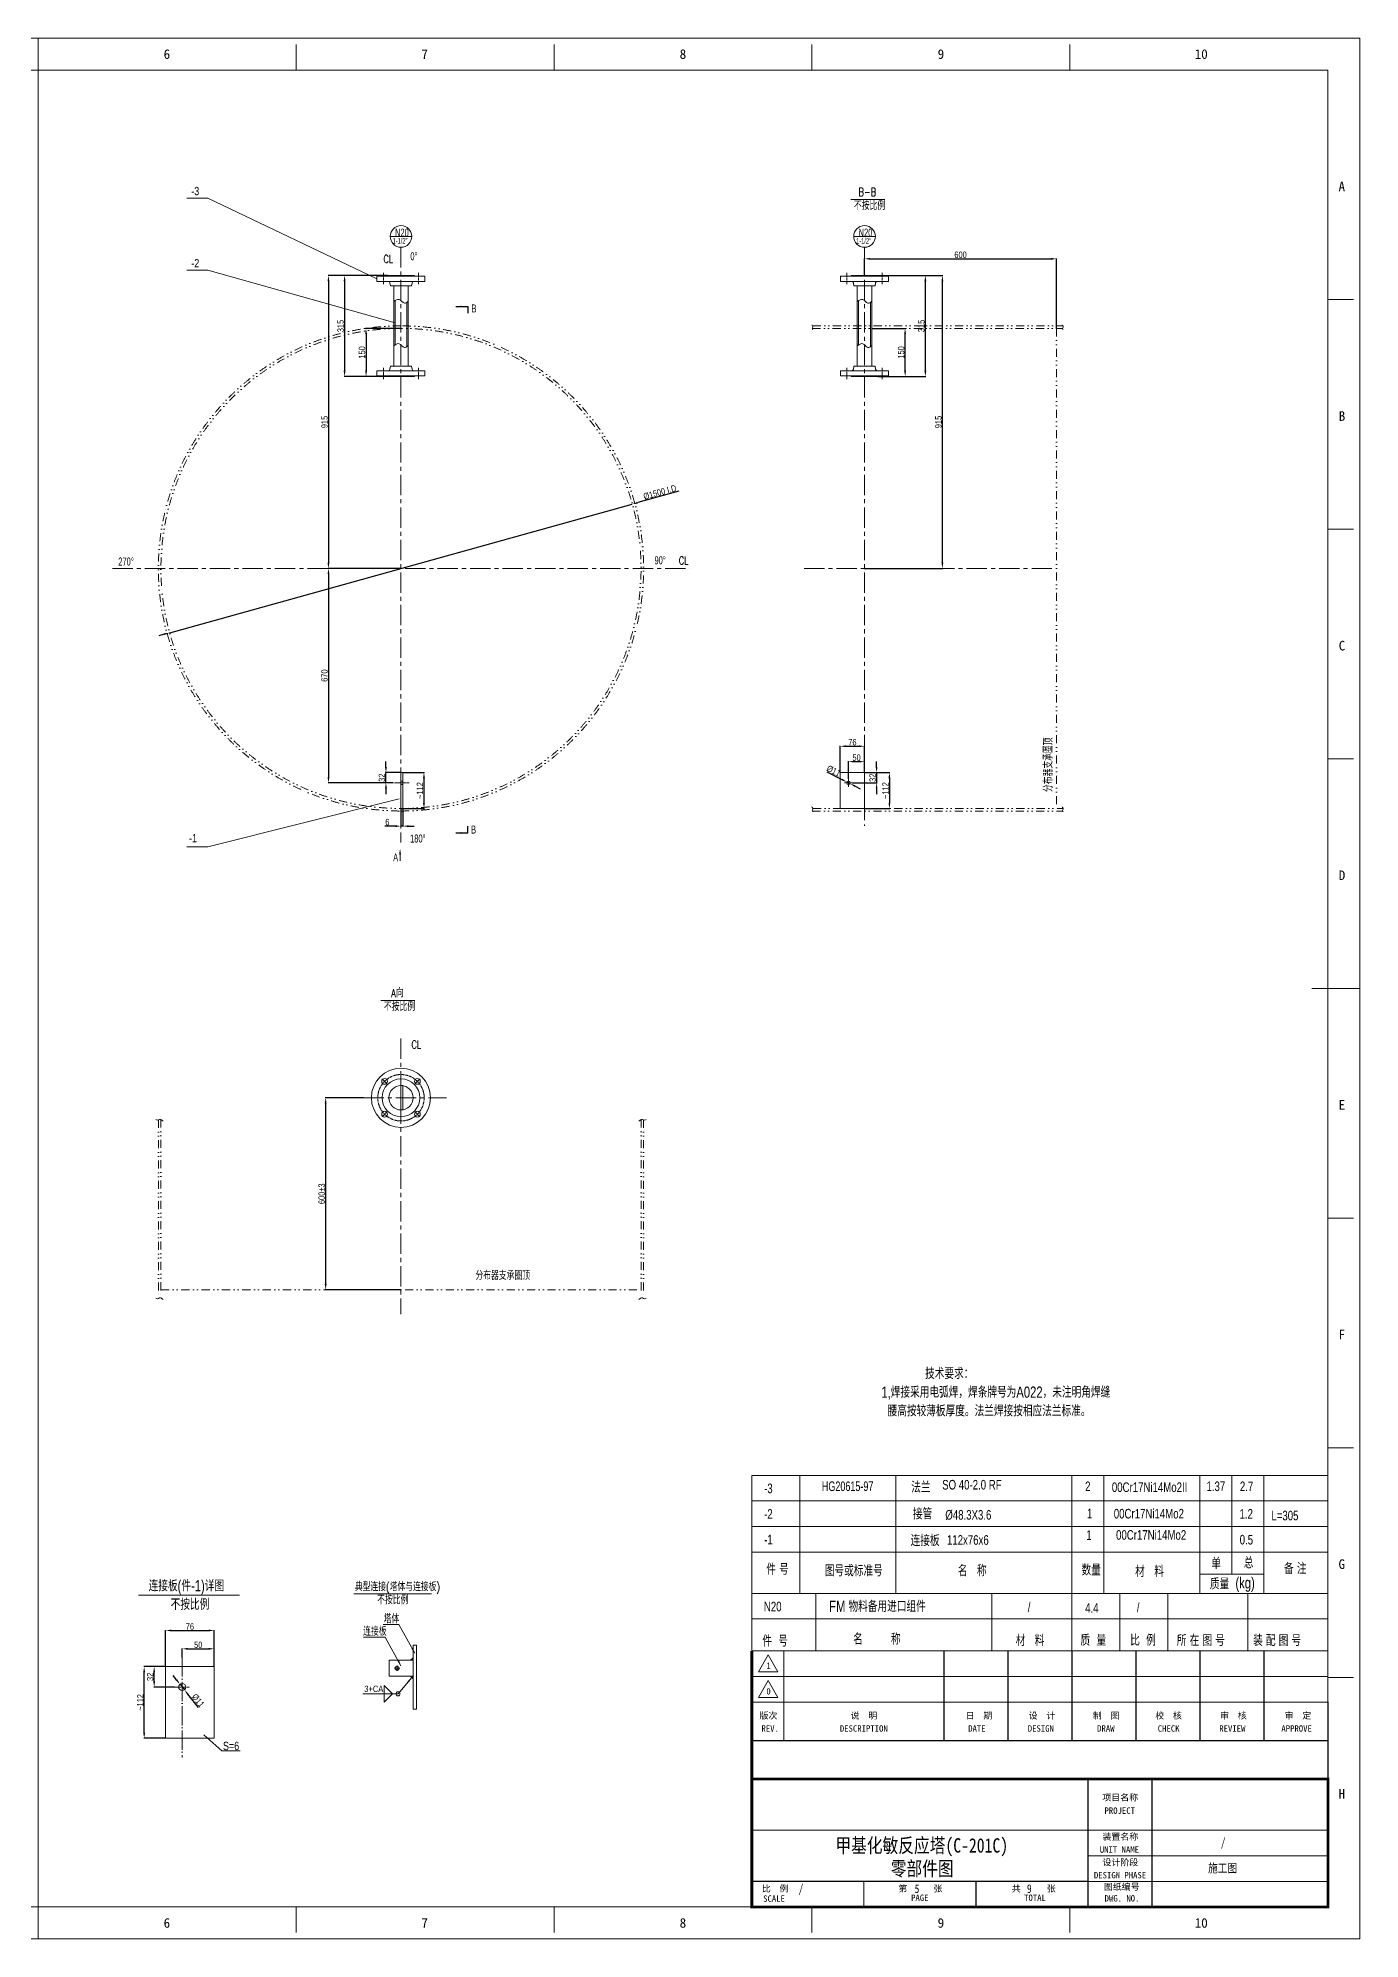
# Model space of a CAD drawing. Header units: millimetres. Extents: x 8160 to 405605, y -30951 to 80400.
# Drawn here: x 179652 to 196172, y 7419 to 31179 of the extents above; entities that cross this region are included whole.
import ezdxf
from ezdxf.enums import TextEntityAlignment as Align

# ---------------------------------------------------------------- set-up
doc = ezdxf.new("R2010")
doc.units = ezdxf.units.MM
for name, pattern in [('ACAD_ISO04W100', [30.5, 24, -3, 0.5, -3]), ('CENTER', [50.8, 31.75, -6.35, 6.35, -6.35]), ('DIVIDE', [31.75, 12.7, -6.35, 0, -6.35, 0, -6.35])]:
    doc.linetypes.add(name, pattern=pattern)
doc.layers.get('0').update_dxf_attribs({"lineweight": 13})
doc.layers.get('Defpoints').update_dxf_attribs({"lineweight": 13})
for name, color, linetype, lineweight in [('bh', 7, 'Continuous', 13), ('CENTER', 1, 'CENTER', 13), ('DIM', 7, 'Continuous', 13), ('DIVIDE', 3, 'DIVIDE', 13), ('PROFILE', 4, 'Continuous', 15), ('SEE', 2, 'Continuous', 13), ('table_i', 7, 'Continuous', 13), ('table_o', 161, 'Continuous', 13)]:
    doc.layers.add(name, color=color, linetype=linetype, lineweight=lineweight)
doc.styles.add('HZ', font='txt.shx', dxfattribs={"width": 0.75, "bigfont": 'tcc_hzdx.shx'})
doc.styles.add('HZDX', font='tcc_simp.shx', dxfattribs={"width": 0.8, "height": 80, "bigfont": 'hzdx.shx'})
doc.styles.add('TCC', font='tcc_simp.shx', dxfattribs={"width": 0.75, "bigfont": 'tcc_hzdx.shx'})
doc.styles.add('图签', font='SimSun.ttf', dxfattribs={"height": 3})
doc.dimstyles.new('uni', dxfattribs={"dimtxt": 90, "dimasz": 70, "dimexe": 5, "dimexo": 0.625, "dimgap": 10, "dimtad": 1, "dimdec": 0, "dimdsep": 46, "dimtxsty": 'HZDX', "dimcen": 2.5, "dimadec": 0, "dimazin": 0, "dimtfac": 1, "dimtdec": 0, "dimtmove": 0, "dimatfit": 3, "dimfxl": 0, "dimarcsym": 0})

# ---------------------------------------------------------------- blocks, each defined once
blk = doc.blocks.new('*D496')
at = {"layer": 'Defpoints', "color": 0}
for p in [(184189, 27550), (183751, 26950), (184020, 26950)]:
    blk.add_point(p, dxfattribs=at)
at = {"layer": 'DIM', "color": 0, "lineweight": -2}
for p, q in [((184188, 27550), (183746, 27550)), ((183751, 27480), (183751, 27020)), ((184019, 26950), (183746, 26950))]:
    blk.add_line(p, q, dxfattribs=at)
at = {"layer": 'DIM', "color": 0}
for points in [[(183740, 27480), (183763, 27480), (183751, 27550)], [(183740, 27020), (183763, 27020), (183751, 26950)]]:
    blk.add_solid(points, dxfattribs=at)
at = {"layer": 'DIM', "color": 0, "insert": (183701, 27250), "char_height": 80, "attachment_point": 5, "rotation": 90, "style": 'HZDX'}
blk.add_mtext('150', dxfattribs=at)
blk = doc.blocks.new('*D497')
at = {"layer": 'Defpoints', "color": 0}
for p in [(184020, 28210), (183483, 26950), (184020, 26950)]:
    blk.add_point(p, dxfattribs=at)
at = {"layer": 'DIM', "color": 0, "lineweight": -2}
for p, q in [((184019, 28210), (183478, 28210)), ((183483, 28140), (183483, 27020)), ((184019, 26950), (183478, 26950))]:
    blk.add_line(p, q, dxfattribs=at)
at = {"layer": 'DIM', "color": 0}
for points in [[(183471, 28140), (183495, 28140), (183483, 28210)], [(183471, 27020), (183495, 27020), (183483, 26950)]]:
    blk.add_solid(points, dxfattribs=at)
at = {"layer": 'DIM', "color": 0, "insert": (183433, 27580), "char_height": 80, "attachment_point": 5, "rotation": 90, "style": 'HZDX'}
blk.add_mtext('315', dxfattribs=at)
blk = doc.blocks.new('*D499')
at = {"layer": 'Defpoints', "color": 0}
for p in [(184020, 28210), (183282, 24550), (184188, 24550)]:
    blk.add_point(p, dxfattribs=at)
at = {"layer": 'DIM', "color": 0, "lineweight": -2}
for p, q in [((184019, 28210), (183277, 28210)), ((183282, 28140), (183282, 24620)), ((184187, 24550), (183277, 24550))]:
    blk.add_line(p, q, dxfattribs=at)
at = {"layer": 'DIM', "color": 0}
for points in [[(183270, 28140), (183293, 28140), (183282, 28210)], [(183270, 24620), (183293, 24620), (183282, 24550)]]:
    blk.add_solid(points, dxfattribs=at)
at = {"layer": 'DIM', "color": 0, "insert": (183232, 26380), "char_height": 80, "attachment_point": 5, "rotation": 90, "style": 'HZDX'}
blk.add_mtext('915', dxfattribs=at)
blk = doc.blocks.new('*D500')
at = {"layer": 'Defpoints', "color": 0}
for p in [(184188, 24550), (183282, 21870), (184085, 21870)]:
    blk.add_point(p, dxfattribs=at)
at = {"layer": 'DIM', "color": 0, "lineweight": -2}
for p, q in [((184187, 24550), (183277, 24550)), ((183282, 24480), (183282, 21940)), ((184085, 21870), (183277, 21870))]:
    blk.add_line(p, q, dxfattribs=at)
at = {"layer": 'DIM', "color": 0}
for points in [[(183270, 24480), (183293, 24480), (183282, 24550)], [(183270, 21940), (183293, 21940), (183282, 21870)]]:
    blk.add_solid(points, dxfattribs=at)
at = {"layer": 'DIM', "color": 0, "insert": (183232, 23210), "char_height": 80, "attachment_point": 5, "rotation": 90, "style": 'HZDX'}
blk.add_mtext('670', dxfattribs=at)
blk = doc.blocks.new('*D498')
at = {"layer": 'Defpoints', "color": 0}
for p in [(184000, 21998), (184085, 21870), (184188, 21998)]:
    blk.add_point(p, dxfattribs=at)
at = {"layer": 'DIM', "color": 0, "lineweight": -2}
for p, q in [((184000, 22068), (184000, 22138)), ((184187, 21998), (183995, 21998)), ((184085, 21870), (183995, 21870)), ((184000, 21870), (184000, 21998)), ((184000, 21800), (184000, 21730))]:
    blk.add_line(p, q, dxfattribs=at)
at = {"layer": 'DIM', "color": 0}
for points in [[(183988, 22068), (184012, 22068), (184000, 21998)], [(183988, 21800), (184012, 21800), (184000, 21870)]]:
    blk.add_solid(points, dxfattribs=at)
at = {"layer": 'DIM', "color": 0, "insert": (183950, 21934), "char_height": 80, "attachment_point": 5, "rotation": 90, "style": 'HZDX'}
blk.add_mtext('32', dxfattribs=at)
blk = doc.blocks.new('*D501')
at = {"layer": 'Defpoints', "color": 0}
for p in [(184188, 21550), (184212, 21550), (184188, 21329)]:
    blk.add_point(p, dxfattribs=at)
at = {"layer": 'DIM', "color": 0, "lineweight": -2}
for p, q in [((184188, 21549), (184188, 21324)), ((184212, 21549), (184212, 21324)), ((184118, 21329), (183988, 21329)), ((184212, 21329), (184188, 21329)), ((184282, 21329), (184352, 21329))]:
    blk.add_line(p, q, dxfattribs=at)
at = {"layer": 'DIM', "color": 0}
for points in [[(184118, 21340), (184118, 21317), (184188, 21329)], [(184282, 21340), (184282, 21317), (184212, 21329)]]:
    blk.add_solid(points, dxfattribs=at)
at = {"layer": 'DIM', "color": 0, "insert": (184018, 21379), "char_height": 80, "attachment_point": 5, "style": 'HZDX'}
blk.add_mtext('6', dxfattribs=at)
blk = doc.blocks.new('*D502')
at = {"layer": 'Defpoints', "color": 0}
for p in [(187079, 25353), (181298, 23747)]:
    blk.add_point(p, dxfattribs=at)
at = {"layer": 'DIM', "color": 0, "lineweight": -2}
for p, q in [((187661, 25515), (187146, 25372)), ((181298, 23747), (187079, 25353)), ((181230, 23728), (181163, 23709))]:
    blk.add_line(p, q, dxfattribs=at)
at = {"layer": 'DIM', "color": 0}
for points in [[(187143, 25383), (187149, 25360), (187079, 25353)], [(181227, 23739), (181233, 23717), (181298, 23747)]]:
    blk.add_solid(points, dxfattribs=at)
at = {"layer": 'DIM', "color": 0, "insert": (187424, 25501), "char_height": 80, "attachment_point": 5, "rotation": 15.5266, "style": 'HZDX'}
blk.add_mtext('%%C1500 I.D', dxfattribs=at)
blk = doc.blocks.new('*D503')
at = {"layer": 'Defpoints', "color": 0}
for p in [(184212, 21998), (184188, 21550), (184475, 21550)]:
    blk.add_point(p, dxfattribs=at)
at = {"layer": 'DIM', "color": 0, "lineweight": -2}
for p, q in [((184213, 21998), (184480, 21998)), ((184475, 21928), (184475, 21620)), ((184189, 21550), (184480, 21550))]:
    blk.add_line(p, q, dxfattribs=at)
at = {"layer": 'DIM', "color": 0}
for points in [[(184463, 21928), (184487, 21928), (184475, 21998)], [(184463, 21620), (184487, 21620), (184475, 21550)]]:
    blk.add_solid(points, dxfattribs=at)
at = {"layer": 'DIM', "color": 0, "insert": (184425, 21774), "char_height": 80, "attachment_point": 5, "rotation": 90, "style": 'HZDX'}
blk.add_mtext('~112', dxfattribs=at)
blk = doc.blocks.new('*D504')
at = {"layer": 'Defpoints', "color": 0}
for p in [(183247, 17934), (183718, 17934), (184188, 15534)]:
    blk.add_point(p, dxfattribs=at)
at = {"layer": 'DIM', "color": 0, "lineweight": -2}
for p, q in [((183718, 17934), (183242, 17934)), ((183247, 15604), (183247, 17864)), ((184187, 15534), (183242, 15534))]:
    blk.add_line(p, q, dxfattribs=at)
at = {"layer": 'DIM', "color": 0}
for points in [[(183235, 17864), (183258, 17864), (183247, 17934)], [(183235, 15604), (183258, 15604), (183247, 15534)]]:
    blk.add_solid(points, dxfattribs=at)
at = {"layer": 'DIM', "color": 0, "insert": (183197, 16734), "char_height": 80, "attachment_point": 5, "rotation": 90, "style": 'HZDX'}
blk.add_mtext('600%%P3', dxfattribs=at)
blk = doc.blocks.new('*D505')
at = {"layer": 'Defpoints', "color": 0}
for p in [(189981, 22327), (189677, 21998), (189981, 21998)]:
    blk.add_point(p, dxfattribs=at)
at = {"layer": 'DIM', "color": 0, "lineweight": -2}
for p, q in [((189677, 21998), (189677, 22332)), ((189747, 22327), (189911, 22327)), ((189981, 21998), (189981, 22332))]:
    blk.add_line(p, q, dxfattribs=at)
at = {"layer": 'DIM', "color": 0}
for points in [[(189747, 22339), (189747, 22316), (189677, 22327)], [(189911, 22339), (189911, 22316), (189981, 22327)]]:
    blk.add_solid(points, dxfattribs=at)
at = {"layer": 'DIM', "color": 0, "insert": (189829, 22377), "char_height": 80, "attachment_point": 5, "style": 'HZDX'}
blk.add_mtext('76', dxfattribs=at)
blk = doc.blocks.new('*D506')
at = {"layer": 'Defpoints', "color": 0}
for p in [(189981, 22135), (189781, 21920), (189981, 21998)]:
    blk.add_point(p, dxfattribs=at)
at = {"layer": 'DIM', "color": 0, "lineweight": -2}
for p, q in [((189781, 21921), (189781, 22140)), ((189851, 22135), (189911, 22135)), ((189981, 21998), (189981, 22140))]:
    blk.add_line(p, q, dxfattribs=at)
at = {"layer": 'DIM', "color": 0}
for points in [[(189851, 22147), (189851, 22124), (189781, 22135)], [(189911, 22147), (189911, 22124), (189981, 22135)]]:
    blk.add_solid(points, dxfattribs=at)
at = {"layer": 'DIM', "color": 0, "insert": (189881, 22185), "char_height": 80, "attachment_point": 5, "style": 'HZDX'}
blk.add_mtext('50', dxfattribs=at)
blk = doc.blocks.new('*D507')
at = {"layer": 'Defpoints', "color": 0}
for p in [(189981, 21998), (189981, 21550), (190292, 21550)]:
    blk.add_point(p, dxfattribs=at)
at = {"layer": 'DIM', "color": 0, "lineweight": -2}
for p, q in [((189981, 21998), (190297, 21998)), ((190292, 21928), (190292, 21620)), ((189981, 21550), (190297, 21550))]:
    blk.add_line(p, q, dxfattribs=at)
at = {"layer": 'DIM', "color": 0}
for points in [[(190280, 21928), (190303, 21928), (190292, 21998)], [(190280, 21620), (190303, 21620), (190292, 21550)]]:
    blk.add_solid(points, dxfattribs=at)
at = {"layer": 'DIM', "color": 0, "insert": (190242, 21774), "char_height": 80, "attachment_point": 5, "rotation": 90, "style": 'HZDX'}
blk.add_mtext('~112', dxfattribs=at)
blk = doc.blocks.new('*D508')
at = {"layer": 'Defpoints', "color": 0}
for p in [(189831, 21870), (189981, 21998), (190132, 21870)]:
    blk.add_point(p, dxfattribs=at)
at = {"layer": 'DIM', "color": 0, "lineweight": -2}
for p, q in [((190132, 22068), (190132, 22138)), ((189832, 21870), (190137, 21870)), ((189981, 21998), (190137, 21998)), ((190132, 21998), (190132, 21870)), ((190132, 21800), (190132, 21730))]:
    blk.add_line(p, q, dxfattribs=at)
at = {"layer": 'DIM', "color": 0}
for points in [[(190120, 22068), (190143, 22068), (190132, 21998)], [(190120, 21800), (190143, 21800), (190132, 21870)]]:
    blk.add_solid(points, dxfattribs=at)
at = {"layer": 'DIM', "color": 0, "insert": (190082, 21934), "char_height": 80, "attachment_point": 5, "rotation": 90, "style": 'HZDX'}
blk.add_mtext('32', dxfattribs=at)
blk = doc.blocks.new('*D509')
at = {"layer": 'Defpoints', "color": 0}
for p in [(189761, 21880), (189800, 21860)]:
    blk.add_point(p, dxfattribs=at)
at = {"layer": 'DIM', "color": 0, "lineweight": -2}
for p, q in [((189509, 22006), (189699, 21911)), ((189800, 21860), (189761, 21880)), ((189863, 21828), (189925, 21797))]:
    blk.add_line(p, q, dxfattribs=at)
at = {"layer": 'DIM', "color": 0}
for points in [[(189704, 21922), (189693, 21901), (189761, 21880)], [(189868, 21839), (189858, 21818), (189800, 21860)]]:
    blk.add_solid(points, dxfattribs=at)
at = {"layer": 'DIM', "color": 0, "insert": (189595, 22019), "char_height": 80, "attachment_point": 5, "rotation": 333.2737, "style": 'HZDX'}
blk.add_mtext('%%C11', dxfattribs=at)
blk = doc.blocks.new('*D510')
at = {"layer": 'Defpoints', "color": 0}
for p in [(192381, 28420), (189981, 28210), (192381, 27550)]:
    blk.add_point(p, dxfattribs=at)
at = {"layer": 'DIM', "color": 0, "lineweight": -2}
for p, q in [((189981, 28210), (189981, 28425)), ((190051, 28420), (192311, 28420)), ((192381, 27550), (192381, 28425))]:
    blk.add_line(p, q, dxfattribs=at)
at = {"layer": 'DIM', "color": 0}
for points in [[(190051, 28431), (190051, 28408), (189981, 28420)], [(192311, 28431), (192311, 28408), (192381, 28420)]]:
    blk.add_solid(points, dxfattribs=at)
at = {"layer": 'DIM', "color": 0, "insert": (191181, 28470), "char_height": 80, "attachment_point": 5, "style": 'HZDX'}
blk.add_mtext('600', dxfattribs=at)
blk = doc.blocks.new('*D511')
at = {"layer": 'Defpoints', "color": 0}
for p in [(190149, 28210), (190954, 28210), (189981, 24550)]:
    blk.add_point(p, dxfattribs=at)
at = {"layer": 'DIM', "color": 0, "lineweight": -2}
for p, q in [((190149, 28210), (190959, 28210)), ((190954, 24620), (190954, 28140)), ((189981, 24550), (190959, 24550))]:
    blk.add_line(p, q, dxfattribs=at)
at = {"layer": 'DIM', "color": 0}
for points in [[(190942, 28140), (190965, 28140), (190954, 28210)], [(190942, 24620), (190965, 24620), (190954, 24550)]]:
    blk.add_solid(points, dxfattribs=at)
at = {"layer": 'DIM', "color": 0, "insert": (190904, 26380), "char_height": 80, "attachment_point": 5, "rotation": 90, "style": 'HZDX'}
blk.add_mtext('915', dxfattribs=at)
blk = doc.blocks.new('*D512')
at = {"layer": 'Defpoints', "color": 0}
for p in [(190149, 28210), (190741, 28210), (190149, 26950)]:
    blk.add_point(p, dxfattribs=at)
at = {"layer": 'DIM', "color": 0, "lineweight": -2}
for p, q in [((190149, 28210), (190746, 28210)), ((190741, 27020), (190741, 28140)), ((190149, 26950), (190746, 26950))]:
    blk.add_line(p, q, dxfattribs=at)
at = {"layer": 'DIM', "color": 0}
for points in [[(190729, 28140), (190753, 28140), (190741, 28210)], [(190729, 27020), (190753, 27020), (190741, 26950)]]:
    blk.add_solid(points, dxfattribs=at)
at = {"layer": 'DIM', "color": 0, "insert": (190691, 27580), "char_height": 80, "attachment_point": 5, "rotation": 90, "style": 'HZDX'}
blk.add_mtext('315', dxfattribs=at)
blk = doc.blocks.new('*D513')
at = {"layer": 'Defpoints', "color": 0}
for p in [(190071, 27550), (190488, 27550), (190149, 26950)]:
    blk.add_point(p, dxfattribs=at)
at = {"layer": 'DIM', "color": 0, "lineweight": -2}
for p, q in [((190071, 27550), (190493, 27550)), ((190488, 27020), (190488, 27480)), ((190149, 26950), (190493, 26950))]:
    blk.add_line(p, q, dxfattribs=at)
at = {"layer": 'DIM', "color": 0}
for points in [[(190476, 27480), (190500, 27480), (190488, 27550)], [(190476, 27020), (190500, 27020), (190488, 26950)]]:
    blk.add_solid(points, dxfattribs=at)
at = {"layer": 'DIM', "color": 0, "insert": (190438, 27250), "char_height": 80, "attachment_point": 5, "rotation": 90, "style": 'HZDX'}
blk.add_mtext('150', dxfattribs=at)
blk = doc.blocks.new('*D514')
at = {"layer": 'Defpoints', "color": 0}
for p in [(181454, 10939), (181854, 11046), (181854, 10824)]:
    blk.add_point(p, dxfattribs=at)
at = {"layer": 'DIM', "color": 0, "lineweight": -2}
for p, q in [((181454, 10939), (181454, 11051)), ((181524, 11046), (181784, 11046)), ((181854, 10825), (181854, 11051))]:
    blk.add_line(p, q, dxfattribs=at)
at = {"layer": 'DIM', "color": 0}
for points in [[(181524, 11058), (181524, 11035), (181454, 11046)], [(181784, 11058), (181784, 11035), (181854, 11046)]]:
    blk.add_solid(points, dxfattribs=at)
at = {"layer": 'DIM', "color": 0, "insert": (181654, 11096), "char_height": 80, "attachment_point": 5, "style": 'HZDX'}
blk.add_mtext('50', dxfattribs=at)
blk = doc.blocks.new('*D515')
at = {"layer": 'Defpoints', "color": 0}
for p in [(181854, 11275), (181246, 10824), (181854, 10824)]:
    blk.add_point(p, dxfattribs=at)
at = {"layer": 'DIM', "color": 0, "lineweight": -2}
for p, q in [((181246, 10825), (181246, 11280)), ((181316, 11275), (181784, 11275)), ((181854, 10825), (181854, 11280))]:
    blk.add_line(p, q, dxfattribs=at)
at = {"layer": 'DIM', "color": 0}
for points in [[(181316, 11287), (181316, 11264), (181246, 11275)], [(181784, 11287), (181784, 11264), (181854, 11275)]]:
    blk.add_solid(points, dxfattribs=at)
at = {"layer": 'DIM', "color": 0, "insert": (181550, 11325), "char_height": 80, "attachment_point": 5, "style": 'HZDX'}
blk.add_mtext('76', dxfattribs=at)
blk = doc.blocks.new('*D516')
at = {"layer": 'Defpoints', "color": 0}
for p in [(181104, 10824), (181246, 10824), (181358, 10568)]:
    blk.add_point(p, dxfattribs=at)
at = {"layer": 'DIM', "color": 0, "lineweight": -2}
for p, q in [((181246, 10824), (181099, 10824)), ((181104, 10638), (181104, 10754)), ((181358, 10568), (181099, 10568))]:
    blk.add_line(p, q, dxfattribs=at)
at = {"layer": 'DIM', "color": 0}
for points in [[(181092, 10754), (181115, 10754), (181104, 10824)], [(181092, 10638), (181115, 10638), (181104, 10568)]]:
    blk.add_solid(points, dxfattribs=at)
at = {"layer": 'DIM', "color": 0, "insert": (181054, 10696), "char_height": 80, "attachment_point": 5, "rotation": 90, "style": 'HZDX'}
blk.add_mtext('32', dxfattribs=at)
blk = doc.blocks.new('*D517')
at = {"layer": 'Defpoints', "color": 0}
for p in [(180979, 10824), (181246, 10824), (181246, 9928)]:
    blk.add_point(p, dxfattribs=at)
at = {"layer": 'DIM', "color": 0, "lineweight": -2}
for p, q in [((181246, 10824), (180974, 10824)), ((180979, 9998), (180979, 10754)), ((181246, 9928), (180974, 9928))]:
    blk.add_line(p, q, dxfattribs=at)
at = {"layer": 'DIM', "color": 0}
for points in [[(180967, 10754), (180990, 10754), (180979, 10824)], [(180967, 9998), (180990, 9998), (180979, 9928)]]:
    blk.add_solid(points, dxfattribs=at)
at = {"layer": 'DIM', "color": 0, "insert": (180929, 10376), "char_height": 80, "attachment_point": 5, "rotation": 90, "style": 'HZDX'}
blk.add_mtext('~112', dxfattribs=at)
blk = doc.blocks.new('*D518')
at = {"layer": 'Defpoints', "color": 0}
for p in [(181427, 10603), (181482, 10534)]:
    blk.add_point(p, dxfattribs=at)
at = {"layer": 'DIM', "color": 0, "lineweight": -2}
for p, q in [((181384, 10657), (181340, 10712)), ((181427, 10603), (181482, 10534)), ((181657, 10313), (181525, 10479))]:
    blk.add_line(p, q, dxfattribs=at)
at = {"layer": 'DIM', "color": 0}
for points in [[(181393, 10665), (181374, 10650), (181427, 10603)], [(181534, 10486), (181516, 10472), (181482, 10534)]]:
    blk.add_solid(points, dxfattribs=at)
at = {"layer": 'DIM', "color": 0, "insert": (181652, 10400), "char_height": 80, "attachment_point": 5, "rotation": 308.4304, "style": 'HZDX'}
blk.add_mtext('%%C11', dxfattribs=at)
blk = doc.blocks.new('bconn-5')
at = {"layer": 'bh'}
for points in [[(303957, -6044), (303925, -6076), (303957, -6076)], [(303957, -6308), (303925, -6276), (303957, -6276)]]:
    blk.add_hatch(color=256, dxfattribs=at).paths.add_polyline_path(points)
for p, q in [((303925, -6076), (303957, -6044)), ((303925, -6276), (303957, -6308))]:
    blk.add_line(p, q, dxfattribs=at)
at = {"layer": 'CENTER'}
for p, q in [((303724, -6176), (303790, -6176)), ((303757, -6209), (303757, -6143))]:
    blk.add_line(p, q, dxfattribs=at)
at = {"layer": 'DIM'}
for p, q in [((303217, -5244), (304186, -5244)), ((303594, -6393), (303697, -6496)), ((303594, -6393), (303594, -6496)), ((303594, -6599), (303697, -6496)), ((303594, -6599), (303594, -6496))]:
    blk.add_line(p, q, dxfattribs=at)
blk.add_circle((303768, -6496), 25, dxfattribs=at)
at = {"layer": 'PROFILE'}
for p, q in [((303957, -6687), (303957, -5887)), ((303997, -5887), (303957, -5887)), ((303997, -6687), (303997, -5887)), ((303657, -6276), (303657, -6076)), ((303957, -6076), (303657, -6076)), ((303957, -6276), (303657, -6276)), ((303997, -6687), (303957, -6687))]:
    blk.add_line(p, q, dxfattribs=at)
blk.add_circle((303757, -6176), 25, dxfattribs=at)
at = {"layer": 'DIM'}
for s, height, style, width, p in [('典型连接(塔体与连接板)', 100, 'HZ', 0.75, (303228, -5211)), ('不按比例', 100, 'HZ', 0.75, (303508, -5375)), ('连接板', 100, 'HZ', 0.75, (303332, -5769)), ('塔体', 100, 'HZ', 0.75, (303589, -5612)), ('3+CA.', 80, 'HZDX', 0.7, (303347, -6474))]:
    blk.add_text(s, height=height, dxfattribs=dict(at, style=style, width=width)).set_placement(p)
at = {"layer": 'bh'}
for points in [[(303978, -5988), (303779, -5628), (303584, -5628)], [(303805, -6145), (303606, -5786), (303337, -5786)]]:
    blk.add_leader(points, dimstyle='uni', override={"dimgap": 10, "dimtad": 0}, dxfattribs=at)
at = {"layer": 'DIM'}
blk.add_leader([(303941, -6292), (303768, -6496), (303330, -6496)], dimstyle='uni', override={"dimgap": 10, "dimtad": 0}, dxfattribs=at)

msp = doc.modelspace()

# ---------------------------------------------------------------- linework, layer by layer
at = {"color": 7}
for p, q in [((196172.2, 31179.5), (162532.2, 31179.5)), ((179652.2, 31179.5), (179652.2, 30579.5)), ((196172.2, 7419.5), (196172.2, 31179.5)), ((182876.2, 30779.5), (182876.2, 31099.5)), ((186100.2, 30779.5), (186100.2, 31099.5)), ((189324.2, 30779.5), (189324.2, 31099.5)), ((192548.2, 30779.5), (192548.2, 31099.5)), ((195772.2, 30779.5), (163532.2, 30779.5)), ((195772.2, 7819.5), (195772.2, 30779.5)), ((195772.2, 27909.5), (196092.2, 27909.5)), ((195772.2, 25039.5), (196092.2, 25039.5)), ((195772.2, 22169.5), (196092.2, 22169.5)), ((196172.2, 19299.5), (195572.2, 19299.5)), ((195772.2, 16429.5), (196092.2, 16429.5)), ((195772.2, 13559.5), (196092.2, 13559.5)), ((180908, 11717.3), (182168.4, 11717.3)), ((188572.2, 11019.5), (195772.2, 11019.5)), ((188572.2, 10699.5), (195772.2, 10699.5)), ((195772.2, 10689.5), (196092.2, 10689.5)), ((179652.2, 7419.5), (179652.2, 8019.5)), ((163532.2, 7819.5), (195772.2, 7819.5)), ((179652.2, 7819.5), (179652.2, 7499.5)), ((182876.2, 7819.5), (182876.2, 7499.5)), ((186100.2, 7819.5), (186100.2, 7499.5)), ((189324.2, 7819.5), (189324.2, 7499.5)), ((192548.2, 7819.5), (192548.2, 7499.5)), ((162532.2, 7419.5), (196172.2, 7419.5))]:
    msp.add_line(p, q, dxfattribs=at)
for points, const_width in [([(188572.2, 7819.5), (188572.2, 11019.5)], 36), ([(188972.2, 9899.5), (188972.2, 11019.5)], 16), ([(190972.2, 9899.5), (190972.2, 11019.5)], 16), ([(191772.2, 9899.5), (191772.2, 11019.5)], 16), ([(192572.2, 9899.5), (192572.2, 11019.5)], 16), ([(193372.2, 9899.5), (193372.2, 11019.5)], 16), ([(194172.2, 9899.5), (194172.2, 11019.5)], 16), ([(194972.2, 9899.5), (194972.2, 11019.5)], 16)]:
    msp.add_lwpolyline(points, dxfattribs=dict(at, const_width=const_width))
for points in [[(188775.4, 10969.1), (188654.1, 10759.1), (188896.6, 10759.1)], [(188775.4, 10649.1), (188654.1, 10439.1), (188896.6, 10439.1)], [(188572.2, 7819.5), (192772.2, 7819.5), (192772.2, 9419.5), (188572.2, 9419.5)], [(192772.2, 8459.5), (195772.2, 8459.5), (195772.2, 8779.5), (192772.2, 8779.5)], [(192772.2, 8139.5), (195772.2, 8139.5), (195772.2, 8459.5), (192772.2, 8459.5)], [(192772.2, 7819.5), (195772.2, 7819.5), (195772.2, 8139.5), (192772.2, 8139.5)]]:
    msp.add_lwpolyline(points, close=True, dxfattribs=at)
for points, const_width in [([(188572.2, 10379.5), (195772.2, 10379.5), (195772.2, 9899.5), (188572.2, 9899.5)], 16), ([(188572.2, 9899.5), (195772.2, 9899.5), (195772.2, 9419.5), (188572.2, 9419.5)], 16), ([(195772.2, 7819.5), (188572.2, 7819.5), (188572.2, 9419.5), (195772.2, 9419.5)], 36), ([(188572.2, 9419.5), (195772.2, 9419.5), (195772.2, 8779.5), (188572.2, 8779.5)], 16), ([(192772.2, 7819.5), (193572.2, 7819.5), (193572.2, 9419.5), (192772.2, 9419.5)], 16), ([(188572.2, 7819.5), (192772.2, 7819.5), (192772.2, 8139.5), (188572.2, 8139.5)], 16), ([(188572.2, 7819.5), (189972.2, 7819.5), (189972.2, 8139.5), (188572.2, 8139.5)], 16), ([(189972.2, 7819.5), (191372.2, 7819.5), (191372.2, 8139.5), (189972.2, 8139.5)], 16), ([(191372.2, 7819.5), (192772.2, 7819.5), (192772.2, 8139.5), (191372.2, 8139.5)], 16)]:
    msp.add_lwpolyline(points, close=True, dxfattribs=dict(at, const_width=const_width))
at = {"layer": 'CENTER', "color": 7, "ltscale": 8}
for p, q in [((184188, 28564.3), (184188, 21125.2)), ((189980.8, 28564.3), (189980.8, 21331.4)), ((180581.2, 24549.7), (187794.9, 24549.7)), ((189224.7, 24549.7), (192381.1, 24549.8)), ((189730.2, 21869.7), (189831.4, 21869.7)), ((189780.8, 21920.3), (189780.8, 21819.1)), ((184188, 18674.4), (184188, 15230.1)), ((183718.1, 17933.7), (184756.5, 17933.7))]:
    msp.add_line(p, q, dxfattribs=at)
at = {"layer": 'CENTER', "color": 7}
for p, q in [((183968, 28101.6), (183968, 28242.5)), ((184408, 28101.6), (184408, 28242.5)), ((189760.8, 28101.6), (189760.8, 28242.5)), ((190200.8, 28101.6), (190200.8, 28242.5)), ((183968, 27057.9), (183968, 26916.9)), ((184408, 27057.9), (184408, 26916.9)), ((189760.8, 27057.9), (189760.8, 26916.9)), ((190200.8, 27057.9), (190200.8, 26916.9)), ((184290.8, 21869.7), (184089.2, 21869.7)), ((184012.5, 18109.3), (183949.4, 18172.4)), ((184363.6, 18109.3), (184426.7, 18172.4)), ((184012.5, 17758.2), (183949.4, 17695.1)), ((184363.6, 17758.2), (184426.7, 17695.1)), ((181358.4, 10568.2), (181550.4, 10568.2))]:
    msp.add_line(p, q, dxfattribs=at)
at = {"layer": 'CENTER', "color": 7, "linetype": 'ACAD_ISO04W100', "ltscale": 10}
msp.add_line((181454.4, 10938.7), (181454.4, 9687.4), dxfattribs=at)
at = {"layer": 'CENTER', "color": 7}
msp.add_circle((184188, 17933.7), 290, dxfattribs=at)
at = {"layer": 'DIM', "color": 7}
for p, q in [((189808.9, 29161.2), (190233.6, 29161.2)), ((183935.3, 19149.5), (184360, 19149.5)), ((181948.4, 9772.4), (181722.9, 9969.7)), ((182177.3, 9772.4), (181948.4, 9772.4))]:
    msp.add_line(p, q, dxfattribs=at)
at = {"layer": 'DIVIDE', "color": 7, "ltscale": 8}
for p, q in [((189332.1, 27581.7), (192460.5, 27581.7)), ((189327, 27549.7), (192455.4, 27549.7)), ((192381.1, 27549.7), (192381.1, 21549.8)), ((189328.6, 21517.7), (192457, 21517.7)), ((189335.6, 21549.8), (192464, 21549.8)), ((181156, 17658.2), (181156, 15426.2)), ((181188, 17662.1), (181188, 15430.2)), ((187188, 17662.1), (187188, 15430.2)), ((187220, 17658.2), (187220, 15426.2)), ((181188, 15533.7), (187188, 15533.7))]:
    msp.add_line(p, q, dxfattribs=at)
for radius, start, end in [(3032, 90, 270), (3032, 270, 90), (3000, 90, 270), (3000, 270, 90)]:
    msp.add_arc((184188, 24549.7), radius, start, end, dxfattribs=at)
at = {"layer": 'PROFILE', "color": 7}
for p, q in [((184488, 28201.7), (183888, 28201.7)), ((183888, 28137.7), (183888, 28201.7)), ((183888, 28137.7), (184030.3, 28137.7)), ((184356, 28209.7), (184020, 28209.7)), ((184020, 28201.7), (184020, 28209.7)), ((184030.3, 28137.7), (184345.7, 28137.7)), ((184054.9, 28081.7), (184050.2, 28120.2)), ((184321.2, 28081.7), (184054.9, 28081.7)), ((184098, 27077.7), (184098, 28081.7)), ((184278, 27077.7), (184278, 28081.7)), ((184321.2, 28081.7), (184325.9, 28120.2)), ((184488, 28137.7), (184345.7, 28137.7)), ((184356, 28201.7), (184356, 28209.7)), ((184488, 28137.7), (184488, 28201.7)), ((190280.8, 28201.7), (189680.8, 28201.7)), ((189680.8, 28137.7), (189680.8, 28201.7)), ((189680.8, 28137.7), (189823.1, 28137.7)), ((190148.8, 28209.7), (189812.8, 28209.7)), ((189812.8, 28201.7), (189812.8, 28209.7)), ((189823.1, 28137.7), (190138.5, 28137.7)), ((189847.7, 28081.7), (189842.9, 28120.2)), ((190113.9, 28081.7), (189847.7, 28081.7)), ((189890.8, 27077.7), (189890.8, 28081.7)), ((190070.8, 27077.7), (190070.8, 28081.7)), ((190113.9, 28081.7), (190118.6, 28120.2)), ((190280.8, 28137.7), (190138.5, 28137.7)), ((190148.8, 28201.7), (190148.8, 28209.7)), ((190280.8, 28137.7), (190280.8, 28201.7)), ((184114, 27344.2), (184114, 27898)), ((184262, 27322.7), (184262, 27876.5)), ((189906.8, 27344.2), (189906.8, 27898)), ((190054.8, 27322.7), (190054.8, 27876.5)), ((183888, 27021.7), (183888, 26957.7)), ((183888, 27021.7), (184030.3, 27021.7)), ((184488, 26957.7), (183888, 26957.7)), ((184020, 26957.7), (184020, 26949.7)), ((184356, 26949.7), (184020, 26949.7)), ((184030.3, 27021.7), (184345.7, 27021.7)), ((184054.9, 27077.7), (184050.2, 27039.3)), ((184321.2, 27077.7), (184054.9, 27077.7)), ((184321.2, 27077.7), (184325.9, 27039.3)), ((184488, 27021.7), (184345.7, 27021.7)), ((184356, 26957.7), (184356, 26949.7)), ((184488, 27021.7), (184488, 26957.7)), ((189680.8, 27021.7), (189680.8, 26957.7)), ((189680.8, 27021.7), (189823.1, 27021.7)), ((190280.8, 26957.7), (189680.8, 26957.7)), ((189812.8, 26957.7), (189812.8, 26949.7)), ((190148.8, 26949.7), (189812.8, 26949.7)), ((189823.1, 27021.7), (190138.5, 27021.7)), ((189847.7, 27077.7), (189842.9, 27039.3)), ((190113.9, 27077.7), (189847.7, 27077.7)), ((190113.9, 27077.7), (190118.6, 27039.3)), ((190280.8, 27021.7), (190138.5, 27021.7)), ((190148.8, 26957.7), (190148.8, 26949.7)), ((190280.8, 27021.7), (190280.8, 26957.7)), ((184212, 21997.7), (184188, 21997.7)), ((184188, 21549.8), (184188, 21997.7)), ((184212, 21891.7), (184188, 21891.7)), ((184212, 21997.7), (184212, 21549.8)), ((189676.8, 21997.7), (189980.8, 21997.7)), ((184212, 21847.7), (184188, 21847.7)), ((184212, 21549.8), (184188, 21549.8)), ((189676.8, 21549.8), (189980.8, 21549.8)), ((184188, 17781.7), (184188, 18085.7)), ((184188, 18085.7), (184212, 18085.7)), ((184212, 17781.7), (184212, 18085.7)), ((184188, 17781.7), (184212, 17781.7)), ((181246.4, 10824.2), (181854.4, 10824.2)), ((181246.4, 10824.2), (181246.4, 9928.2)), ((181854.4, 10824.2), (181854.4, 9928.2)), ((181246.4, 9928.2), (181854.4, 9928.2))]:
    msp.add_line(p, q, dxfattribs=at)
at = {"layer": 'PROFILE', "color": 7, "ltscale": 8}
for p, q in [((189676.8, 21997.7), (189676.8, 21549.8)), ((189980.8, 21997.7), (189980.8, 21549.8))]:
    msp.add_line(p, q, dxfattribs=at)
at = {"layer": 'PROFILE', "color": 7}
for centre, radius in [((189780.8, 21869.7), 22), ((184188, 17933.7), 370), ((183983, 18138.8), 36), ((184188, 17933.7), 236), ((184188, 17933.7), 152), ((184393.1, 18138.8), 36), ((183983, 17728.7), 36), ((184393.1, 17728.7), 36), ((181454.4, 10568.2), 44)]:
    msp.add_circle(centre, radius, dxfattribs=at)
for centre, start, end in [((184030.3, 28117.7), 7, 90), ((184345.7, 28117.7), 90, 173), ((189823.1, 28117.7), 7, 90), ((190138.5, 28117.7), 90, 173), ((184030.3, 27041.7), 270, 353), ((184345.7, 27041.7), 187, 270), ((189823.1, 27041.7), 270, 353), ((190138.5, 27041.7), 187, 270)]:
    msp.add_arc(centre, 20, start, end, dxfattribs=at)
at = {"layer": 'SEE', "color": 7}
for p, q in [((181509.8, 29177.9), (181772.6, 29177.9)), ((181772.6, 29177.9), (183888, 28169.7)), ((184053, 28699.3), (184323, 28699.3)), ((189845.8, 28699.3), (190115.8, 28699.3)), ((181509.8, 28276.7), (181772.6, 28276.7)), ((181772.6, 28276.7), (184114, 27621.1)), ((181772.6, 21071.6), (184164, 21670.6)), ((181509.8, 21071.6), (181772.6, 21071.6)), ((184176.6, 20977.6), (184176.6, 20896.9))]:
    msp.add_line(p, q, dxfattribs=at)
for centre in [(184188, 28699.3), (189980.8, 28699.3)]:
    msp.add_circle(centre, 135, dxfattribs=at)
for points in [[(184278, 27891.6), (184262.1, 27874.5), (184224.9, 27846.2), (184168.6, 27934.1), (184121.3, 27904.5), (184098, 27886.2)], [(190070.8, 27891.6), (190054.8, 27874.5), (190017.7, 27846.2), (189961.3, 27934.1), (189914.1, 27904.5), (189890.8, 27886.2)], [(184278, 27337.9), (184262.1, 27320.7), (184224.9, 27292.4), (184168.6, 27380.3), (184121.3, 27350.7), (184098, 27332.4)], [(190070.8, 27337.9), (190054.8, 27320.7), (190017.7, 27292.4), (189961.3, 27380.3), (189914.1, 27350.7), (189890.8, 27332.4)]]:
    msp.add_open_spline(points, degree=3, knots=[6.9042878, 6.9042878, 6.9042878, 6.9042878, 21.7819559, 41.5018813, 60.1731917, 60.1731917, 60.1731917, 60.1731917], dxfattribs=at)
for points in [[(189321.5, 27593.7), (189335.9, 27566.8), (189326.9, 27548.1), (189336.5, 27534.8)], [(192450, 27593.7), (192464.3, 27566.8), (192455.3, 27548.1), (192465, 27534.8)], [(189321.5, 21568.3), (189335.9, 21541.3), (189326.9, 21522.7), (189336.5, 21509.4)], [(192450, 21568.3), (192464.3, 21541.3), (192455.3, 21522.7), (192465, 21509.4)], [(181124.1, 17660.8), (181142.5, 17654.2), (181170.6, 17664.2), (181215.7, 17642.5)], [(187252, 17660.8), (187233.6, 17654.2), (187205.5, 17664.2), (187160.4, 17642.5)], [(181124.1, 15428.8), (181142.5, 15422.2), (181170.6, 15432.3), (181215.7, 15410.6)], [(187252, 15428.8), (187233.6, 15422.2), (187205.5, 15432.3), (187160.4, 15410.6)]]:
    msp.add_spline(points, degree=3, dxfattribs=at)
msp.add_solid([(184164.9, 20977.6), (184176.6, 21047.6), (184188.2, 20977.6)], dxfattribs=at)
at = {"layer": 'table_i', "color": 7}
for p, q in [((192572.2, 11739.5), (192572.2, 13214)), ((192972.2, 11739.5), (192972.2, 13214)), ((194172.2, 11739.5), (194172.2, 13214)), ((194572.2, 11979.5), (194572.2, 13214)), ((194972.2, 11739.5), (194972.2, 13214)), ((188572.2, 12894), (195772.2, 12894)), ((188572.2, 12574), (195772.2, 12574)), ((194172.2, 11979.5), (194972.2, 11979.5)), ((191572, 11739.5), (191572, 11019.5)), ((192572, 11739.5), (192572, 11019.5)), ((193172, 11739.5), (193172, 11019.5)), ((193772, 11739.5), (193772, 11019.5)), ((194772.1, 11739.5), (194772.1, 11019.5))]:
    msp.add_line(p, q, dxfattribs=at)
at = {"layer": 'table_o', "color": 7}
for p, q in [((179652.2, 30779.5), (179652.2, 7819.5)), ((188572.2, 13214), (188572.2, 11739.5)), ((188572.2, 13214), (195772.2, 13214)), ((189172.2, 11739.5), (189172.2, 13214)), ((190372.2, 11739.5), (190372.2, 13214)), ((188572.2, 12254), (195772.2, 12254)), ((188572.2, 11019.5), (188572.2, 11739.5)), ((188572.2, 11739.5), (195772.2, 11739.5)), ((189372.2, 11739.5), (189372.2, 11019.5)), ((188572.2, 11419.5), (195772.2, 11419.5))]:
    msp.add_line(p, q, dxfattribs=at)

# ---------------------------------------------------------------- block references
at = {"layer": 'DIM', "color": 7}
msp.add_blockref('bconn-5', (-119617, 16979.5), dxfattribs=at)

# ---------------------------------------------------------------- texts
at = {"color": 7, "style": '图签'}
for s, p in [('6', (181221.9, 30918.6)), ('7', (184443.2, 30918.6)), ('8', (187670.6, 30918.6)), ('9', (190894.6, 30918.6)), ('10', (194106.6, 30918.6)), ('A', (195904.1, 29264.6)), ('B', (195906.8, 26394.6)), ('C', (195906.8, 23524.6)), ('D', (195906.8, 20654.6)), ('E', (195906.1, 17784.6)), ('F', (195904.1, 14914.6)), ('G', (195904.1, 12044.6)), ('H', (195904.1, 9174.6)), ('6', (181221.9, 7560.4)), ('7', (184443.2, 7560.4)), ('8', (187670.6, 7560.4)), ('9', (190894.6, 7560.4)), ('10', (194106.6, 7560.4))]:
    msp.add_text(s, height=120, dxfattribs=at).set_placement(p)
at = {"color": 7, "style": 'TCC', "width": 0.75}
for s, height, p in [('-3', 120, (188725.7, 12991.5)), ('法兰', 140, (190563.2, 12997.2)), ('SO 40-2.0 RF', 120, (190951.2, 13037.1)), ('00Cr17Ni14Mo2II', 120, (193071.7, 13006.1)), ('-2', 120, (188725.7, 12671.5)), ('接管', 140, (190585.4, 12662.8)), ('%%C48.3X3.6', 120, (190990.3, 12660.5)), ('00Cr17Ni14Mo2', 120, (193095.9, 12675.3)), ('-1', 120, (188725.7, 12351.5)), ('连接板', 140, (190556.4, 12329.4)), ('112x76x6', 120, (191010.9, 12346.5)), ('1', 120, (192751.5, 12406)), ('00Cr17Ni14Mo2', 120, (193124.4, 12409.6)), ('0.5', 120, (194669.1, 12350.3)), ('件 号', 140, (188752.8, 11970.8)), ('单', 140, (194314.6, 12044.8)), ('总', 140, (194720, 12051.2)), ('备 注', 140, (195223.6, 11979.5)), ('连接板(件-1)详图', 140, (181034.2, 11764.6)), ('图号或标准号', 140, (189484.4, 11953.2)), ('名   称', 140, (191147.5, 11953.2)), ('数量', 140, (192693, 11962)), ('材   料', 140, (193363.2, 11944.4)), ('质量', 140, (194297, 11788.4)), ('(kg)', 140, (194615.9, 11800.5)), ('不按比例', 140, (181309.5, 11532.7)), ('FM 物料备用进口组件', 140, (189538.7, 11507.2)), ('N20', 120, (188723, 11514.6)), ('/', 120, (192021.3, 11509.1)), ('4.4', 120, (192737.9, 11496.8)), ('/', 120, (193383.5, 11502.2)), ('件  号', 140, (188704, 11074.5)), ('名         称', 140, (189838.7, 11098.1)), ('材   料', 140, (191869.7, 11081.5)), ('质  量', 140, (192679, 11084.1)), ('比  例', 140, (193301.1, 11084.4)), ('所 在 图 号', 140, (193884, 11081.5)), ('装 配 图 号', 140, (194836.8, 11081.5))]:
    msp.add_text(s, height=height, dxfattribs=at).set_placement(p)
at = {"color": 7, "style": 'TCC'}
for s, width, p in [('HG20615-97', 0.7, (189769.5, 13078.1)), ('2', 0.75, (192770.9, 13078.1)), ('1.37', 0.75, (194370.9, 13078.1)), ('2.7', 0.75, (194755.2, 13078.1)), ('1', 0.75, (192793.3, 12737.8)), ('1.2', 0.75, (194750.4, 12734)), ('L=305', 0.75, (195234.3, 12712.2))]:
    msp.add_text(s, height=120, dxfattribs=dict(at, width=width)).set_placement(p, align=Align.MIDDLE)
at = {"color": 7, "attachment_point": 1}
for s, insert, char_height, width, style in [('{\\Ftcc_simp,hzdx|c134;              技术要求：\\P1,焊接采用电弧焊，焊条牌号为A022，未注明角焊缝\\P  腰高按较薄板厚度。法兰焊接按相应法兰标准。}', (190191.2, 14558.1), 140, 3314.926, 'TCC'), ('1', (188754.2, 10875.4), 80, 79.738, '图签'), ('0', (188754.2, 10555.4), 80, 79.738, '图签'), ('版次', (188668.3, 10251.4), 80, 262.995, '图签'), ('说  明', (189806.7, 10251.4), 80, 401.297, '图签'), ('日  期', (191245.1, 10251.4), 80, 356.324, '图签'), ('设  计', (192031.2, 10251.4), 80, 356.324, '图签'), ('制  图', (192833.7, 10251.4), 80, 356.324, '图签'), ('校  核', (193614.1, 10251.4), 80, 356.324, '图签'), ('审  核', (194424.4, 10251.4), 80, 356.324, '图签'), ('审  定', (195230.3, 10251.4), 80, 356.324, '图签'), ('REV.', (188692.8, 10090.6), 80, 258.098, '图签'), ('DESCRIPTION', (189672.3, 10090.6), 80, 635.542, '图签'), ('DATE', (191276.2, 10090.6), 80, 258.098, '图签'), ('DESIGN', (192020.9, 10090.6), 80, 341.045, '图签'), ('DRAW', (192887.6, 10090.6), 80, 258.098, '图签'), ('CHECK', (193645.3, 10090.6), 80, 290, '图签'), ('REVIEW', (194414.3, 10090.6), 80, 340.667, '图签'), ('APPROVE', (195189.9, 10090.6), 80, 402, '图签'), ('项目名称', (192952.2, 9227.7), 80, 485.614, '图签'), ('PROJECT', (192979.6, 9063.6), 80, 516.19, '图签'), ('UNIT NAME', (192921.2, 8576.9), 80, 547.556, '图签'), ('装置名称', (192953.6, 8737.7), 80, 477.057, '图签'), ('设计阶段', (192953.6, 8417.7), 80, 477.057, '图签'), ('比  例', (188697, 8089.9), 80, 368.962, '图签'), ('第      张', (190403.8, 8089.9), 80, 585.195, '图签'), ('共      张', (191820.1, 8089.9), 80, 585.195, '图签'), ('DESIGN PHASE', (192847.2, 8256.9), 80, 726.805, '图签'), ('图纸编号', (192970.6, 8111.9), 80, 481.471, '图签'), ('SCALE', (188713.9, 7964.1), 80, 318.601, '图签'), ('PAGE', (190562.7, 7975.2), 80, 257.6, '图签'), ('TOTAL', (191975.2, 7975.2), 80, 318.601, '图签'), ('DWG. NO.', (192980.9, 7967.4), 80, 472.644, '图签')]:
    msp.add_mtext(s, dxfattribs=dict(at, insert=insert, char_height=char_height, width=width, style=style))
at = {"layer": 'DIM', "color": 7}
for s, height, style, width, p in [('B-B', 100, 'HZ', 0.75, (189906.5, 29204.9)), ('不按比例', 100, 'HZ', 0.75, (189848.3, 29030.7)), ('CL', 100, 'HZ', 0.75, (183968.9, 28367.9)), ('CL', 100, 'HZ', 0.75, (187659.3, 24598.7)), ('A向', 100, 'HZ', 0.75, (184065.8, 19191.3)), ('不按比例', 100, 'HZ', 0.75, (183974.7, 19019.1)), ('CL', 100, 'HZ', 0.75, (184319.1, 18549.8)), ('分布器支承圈顶', 100, 'HZ', 0.75, (185118.1, 15659.1)), ('S=6', 104.4, 'HZDX', 0.8, (181963.7, 9780.3))]:
    msp.add_text(s, height=height, dxfattribs=dict(at, style=style, width=width)).set_placement(p)
at = {"layer": 'DIM', "color": 7, "style": 'HZ', "width": 0.75}
msp.add_text('分布器支承圈顶', height=100, rotation=90, dxfattribs=at).set_placement((192330, 21754.9))
at = {"layer": 'SEE', "color": 7}
for s, height, style, width, p in [('-3', 104.92, 'HZDX', 0.8, (181566.9, 29214)), ('N20', 100, 'HZDX', 0.7, (184113.9, 28697)), ('N20', 100, 'HZDX', 0.7, (189906.7, 28697)), ('1-1/2"', 70, 'HZDX', 0.6, (184083.6, 28608.5)), ('1-1/2"', 70, 'HZDX', 0.6, (189876.4, 28608.5)), ('-2', 104.92, 'HZDX', 0.8, (181566.9, 28312.8)), ('0%%D', 100, 'HZDX', 0.7, (184305, 28402.1)), ('B', 100, 'HZDX', 0.7, (185068.7, 27749)), ('270%%D', 100, 'HZDX', 0.7, (180655.2, 24586.4)), ('90%%D', 100, 'HZDX', 0.7, (187356, 24601.8)), ('-1', 104.92, 'HZDX', 0.8, (181539.8, 21125.8)), ('180%%D', 100, 'HZDX', 0.7, (184302, 21124.3)), ('B', 100, 'HZDX', 0.7, (185063.5, 21236.4)), ('A', 100, 'HZDX', 0.7, (184090.1, 20887.3)), ('甲基化敏反应塔(C-201C)', 180, '图签', 0.8, (189616.7, 8499)), ('/', 108, '图签', 0.8, (194433.7, 8575.3)), ('零部件图', 180, '图签', 0.8, (190308.5, 8209.3)), ('施工图', 108, '图签', 0.8, (194274, 8250.5)), ('/', 108, '图签', 0.8, (189156.9, 7994.2)), ('5', 108, '图签', 0.8, (190606.9, 7994.2)), ('9', 108, '图签', 0.8, (192010.7, 7994.2))]:
    msp.add_text(s, height=height, dxfattribs=dict(at, style=style, width=width)).set_placement(p)

# ---------------------------------------------------------------- dimensions: what is measured, and where the dimension line sits
at = {"layer": 'DIM', "color": 7}
for base, p1, p2, text, picture, middle in [((192381.1, 28419.5), (189980.8, 28209.7), (192381.1, 27549.7), '600', '*D510', (191180.9, 28469.5)), ((189980.8, 22327.3), (189676.8, 21997.7), (189980.8, 21997.7), '76', '*D505', (189828.8, 22377.3)), ((184188, 21328.7), (184212, 21549.8), (184188, 21549.7), '6', '*D501', (184018.2, 21378.7)), ((181854.4, 11275.3), (181246.4, 10824.2), (181854.4, 10824.2), '76', '*D515', (181550.4, 11325.3))]:
    dim = msp.add_linear_dim(base=base, p1=p1, p2=p2, text=text, dimstyle='uni', dxfattribs=at)
    dim.commit()
    dim.dimension.update_dxf_attribs({"geometry": picture, "text_midpoint": middle})
for base, p1, p2, angle, text, picture, middle in [((183281.8, 24549.7), (184020, 28209.7), (184188, 24549.7), 270, '915', '*D499', (183231.8, 26379.7)), ((183483, 26949.7), (184020, 28209.7), (184020, 26949.7), 270, '315', '*D497', (183433, 27579.7)), ((190953.6, 28209.7), (189980.8, 24549.7), (190148.8, 28209.7), 270, '915', '*D511', (190903.6, 26379.7)), ((190740.9, 28209.7), (190148.8, 26949.7), (190148.8, 28209.7), 270, '315', '*D512', (190690.9, 27579.7)), ((183751.3, 26949.7), (184188.9, 27549.7), (184020, 26949.7), 270, '150', '*D496', (183701.3, 27249.7)), ((190487.9, 27549.7), (190148.8, 26949.7), (190070.8, 27549.7), 270, '150', '*D513', (190437.9, 27249.7)), ((183281.8, 21869.7), (184188, 24549.7), (184085.3, 21869.7), 270, '670', '*D500', (183231.8, 23209.7)), ((183999.9, 21997.7), (184085.3, 21869.7), (184188, 21997.7), 270, '32', '*D498', (183949.9, 21933.7)), ((190131.8, 21869.7), (189980.8, 21997.7), (189831.4, 21869.7), 270, '32', '*D508', (190081.8, 21933.7)), ((184475, 21549.8), (184212, 21997.7), (184188, 21549.8), 270, '~112', '*D503', (184425, 21773.8)), ((190291.6, 21549.8), (189980.8, 21997.7), (189980.8, 21549.8), 270, '~112', '*D507', (190241.6, 21773.8)), ((183246.7, 17933.7), (184188, 15533.7), (183718.1, 17933.7), 90, '600%%P3', '*D504', (183196.7, 16733.7)), ((180978.8, 10824.2), (181246.4, 9928.2), (181246.4, 10824.2), 270, '~112', '*D517', (180928.8, 10376.2)), ((181103.7, 10824.2), (181358.4, 10568.2), (181246.4, 10824.2), 270, '32', '*D516', (181053.7, 10696.2))]:
    dim = msp.add_linear_dim(base=base, p1=p1, p2=p2, angle=angle, text=text, dimstyle='uni', dxfattribs=at)
    dim.commit()
    dim.dimension.update_dxf_attribs({"geometry": picture, "text_midpoint": middle})
for p1, p2, text, picture, middle in [((181297.5, 23746.7), (187078.6, 25352.8), '%%C1500 I.D', '*D502', (187424.1, 25500.7)), ((189800.4, 21859.8), (189761.1, 21879.6), '%%C11', '*D509', (189595.2, 22019.1)), ((181427.1, 10602.6), (181481.8, 10533.7), '%%C11', '*D518', (181652, 10399.5))]:
    dim = msp.add_diameter_dim_2p(p1=p1, p2=p2, text=text, dimstyle='uni', dxfattribs=at)
    dim.commit()
    dim.dimension.update_dxf_attribs({"geometry": picture, "text_midpoint": middle})
for base, p1, p2, picture, middle in [((189980.8, 22135.5), (189780.8, 21920.3), (189980.8, 21997.7), '*D506', (189880.8, 22135.5)), ((181854.4, 11046.4), (181454.4, 10938.7), (181854.4, 10824.2), '*D514', (181654.4, 11046.4))]:
    dim = msp.add_linear_dim(base=base, p1=p1, p2=p2, text='50', dimstyle='uni', dxfattribs=at)
    dim.commit()
    dim.dimension.update_dxf_attribs({"geometry": picture, "text_midpoint": middle, "dimtype": 160})

# ---------------------------------------------------------------- leaders
at = {"layer": 'SEE', "color": 7}
for points in [[(184872.7, 27822.5), (185023.5, 27822.5), (185023.5, 27739.4)], [(184872.7, 21243.5), (185023.5, 21243.5), (185023.5, 21326.7)]]:
    msp.add_leader(points, dimstyle='uni', override={"dimgap": 10, "dimtad": 0}, dxfattribs=at)

doc.saveas('drawing.dxf')
